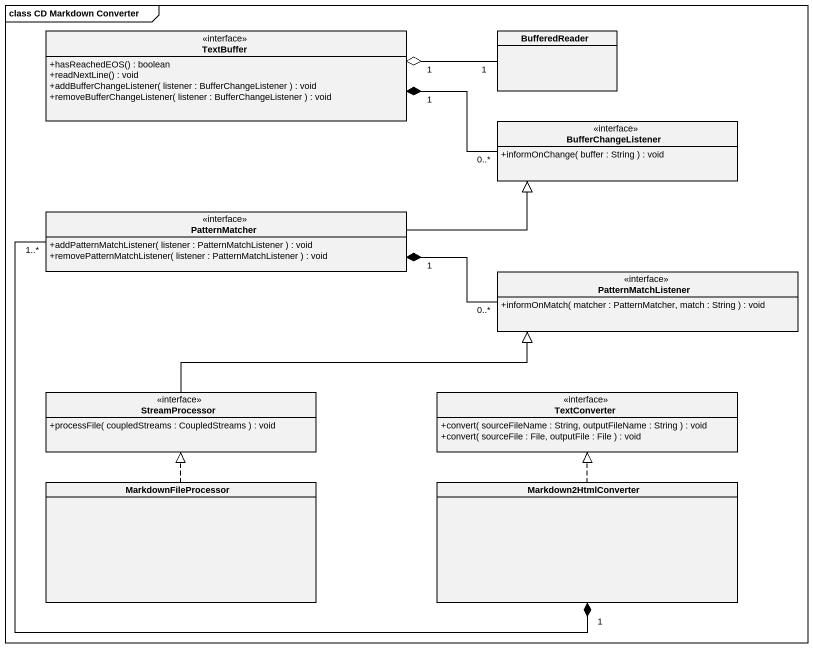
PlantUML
@startuml
mainframe class CD Markdown Converter
hide circle
hide empty members
skinparam classAttributeIconSize 0
interface TextBuffer {
  +hasReachedEOS() : boolean
  +readNextLine() : void
  +addBufferChangeListener( listener : BufferChangeListener ) : void
  +removeBufferChangeListener( listener : BufferChangeListener ) : void
}
class BufferedReader
interface BufferChangeListener {
  +informOnChange( buffer : String ) : void
}
interface PatternMatcher {
  +addPatternMatchListener( listener : PatternMatchListener ) : void
  +removePatternMatchListener( listener : PatternMatchListener ) : void
}
interface PatternMatchListener {
  +informOnMatch( matcher : PatternMatcher, match : String ) : void
}
interface StreamProcessor {
  +processFile( coupledStreams : CoupledStreams ) : void
}
interface TextConverter {
  +convert( sourceFileName : String, outputFileName : String ) : void
  +convert( sourceFile : File, outputFile : File ) : void
}
class MarkdownFileProcessor
class Markdown2HtmlConverter
TextBuffer "1" o-right- "1" BufferedReader
TextBuffer "1" *-right- "0..*" BufferChangeListener
PatternMatcher -right-|> BufferChangeListener
PatternMatcher "1" *-right- "0..*" PatternMatchListener
StreamProcessor -right-|> PatternMatchListener
MarkdownFileProcessor .up.|> StreamProcessor
Markdown2HtmlConverter "1" *-up- "1..*" PatternMatcher
Markdown2HtmlConverter .up.|> TextConverter
@enduml
